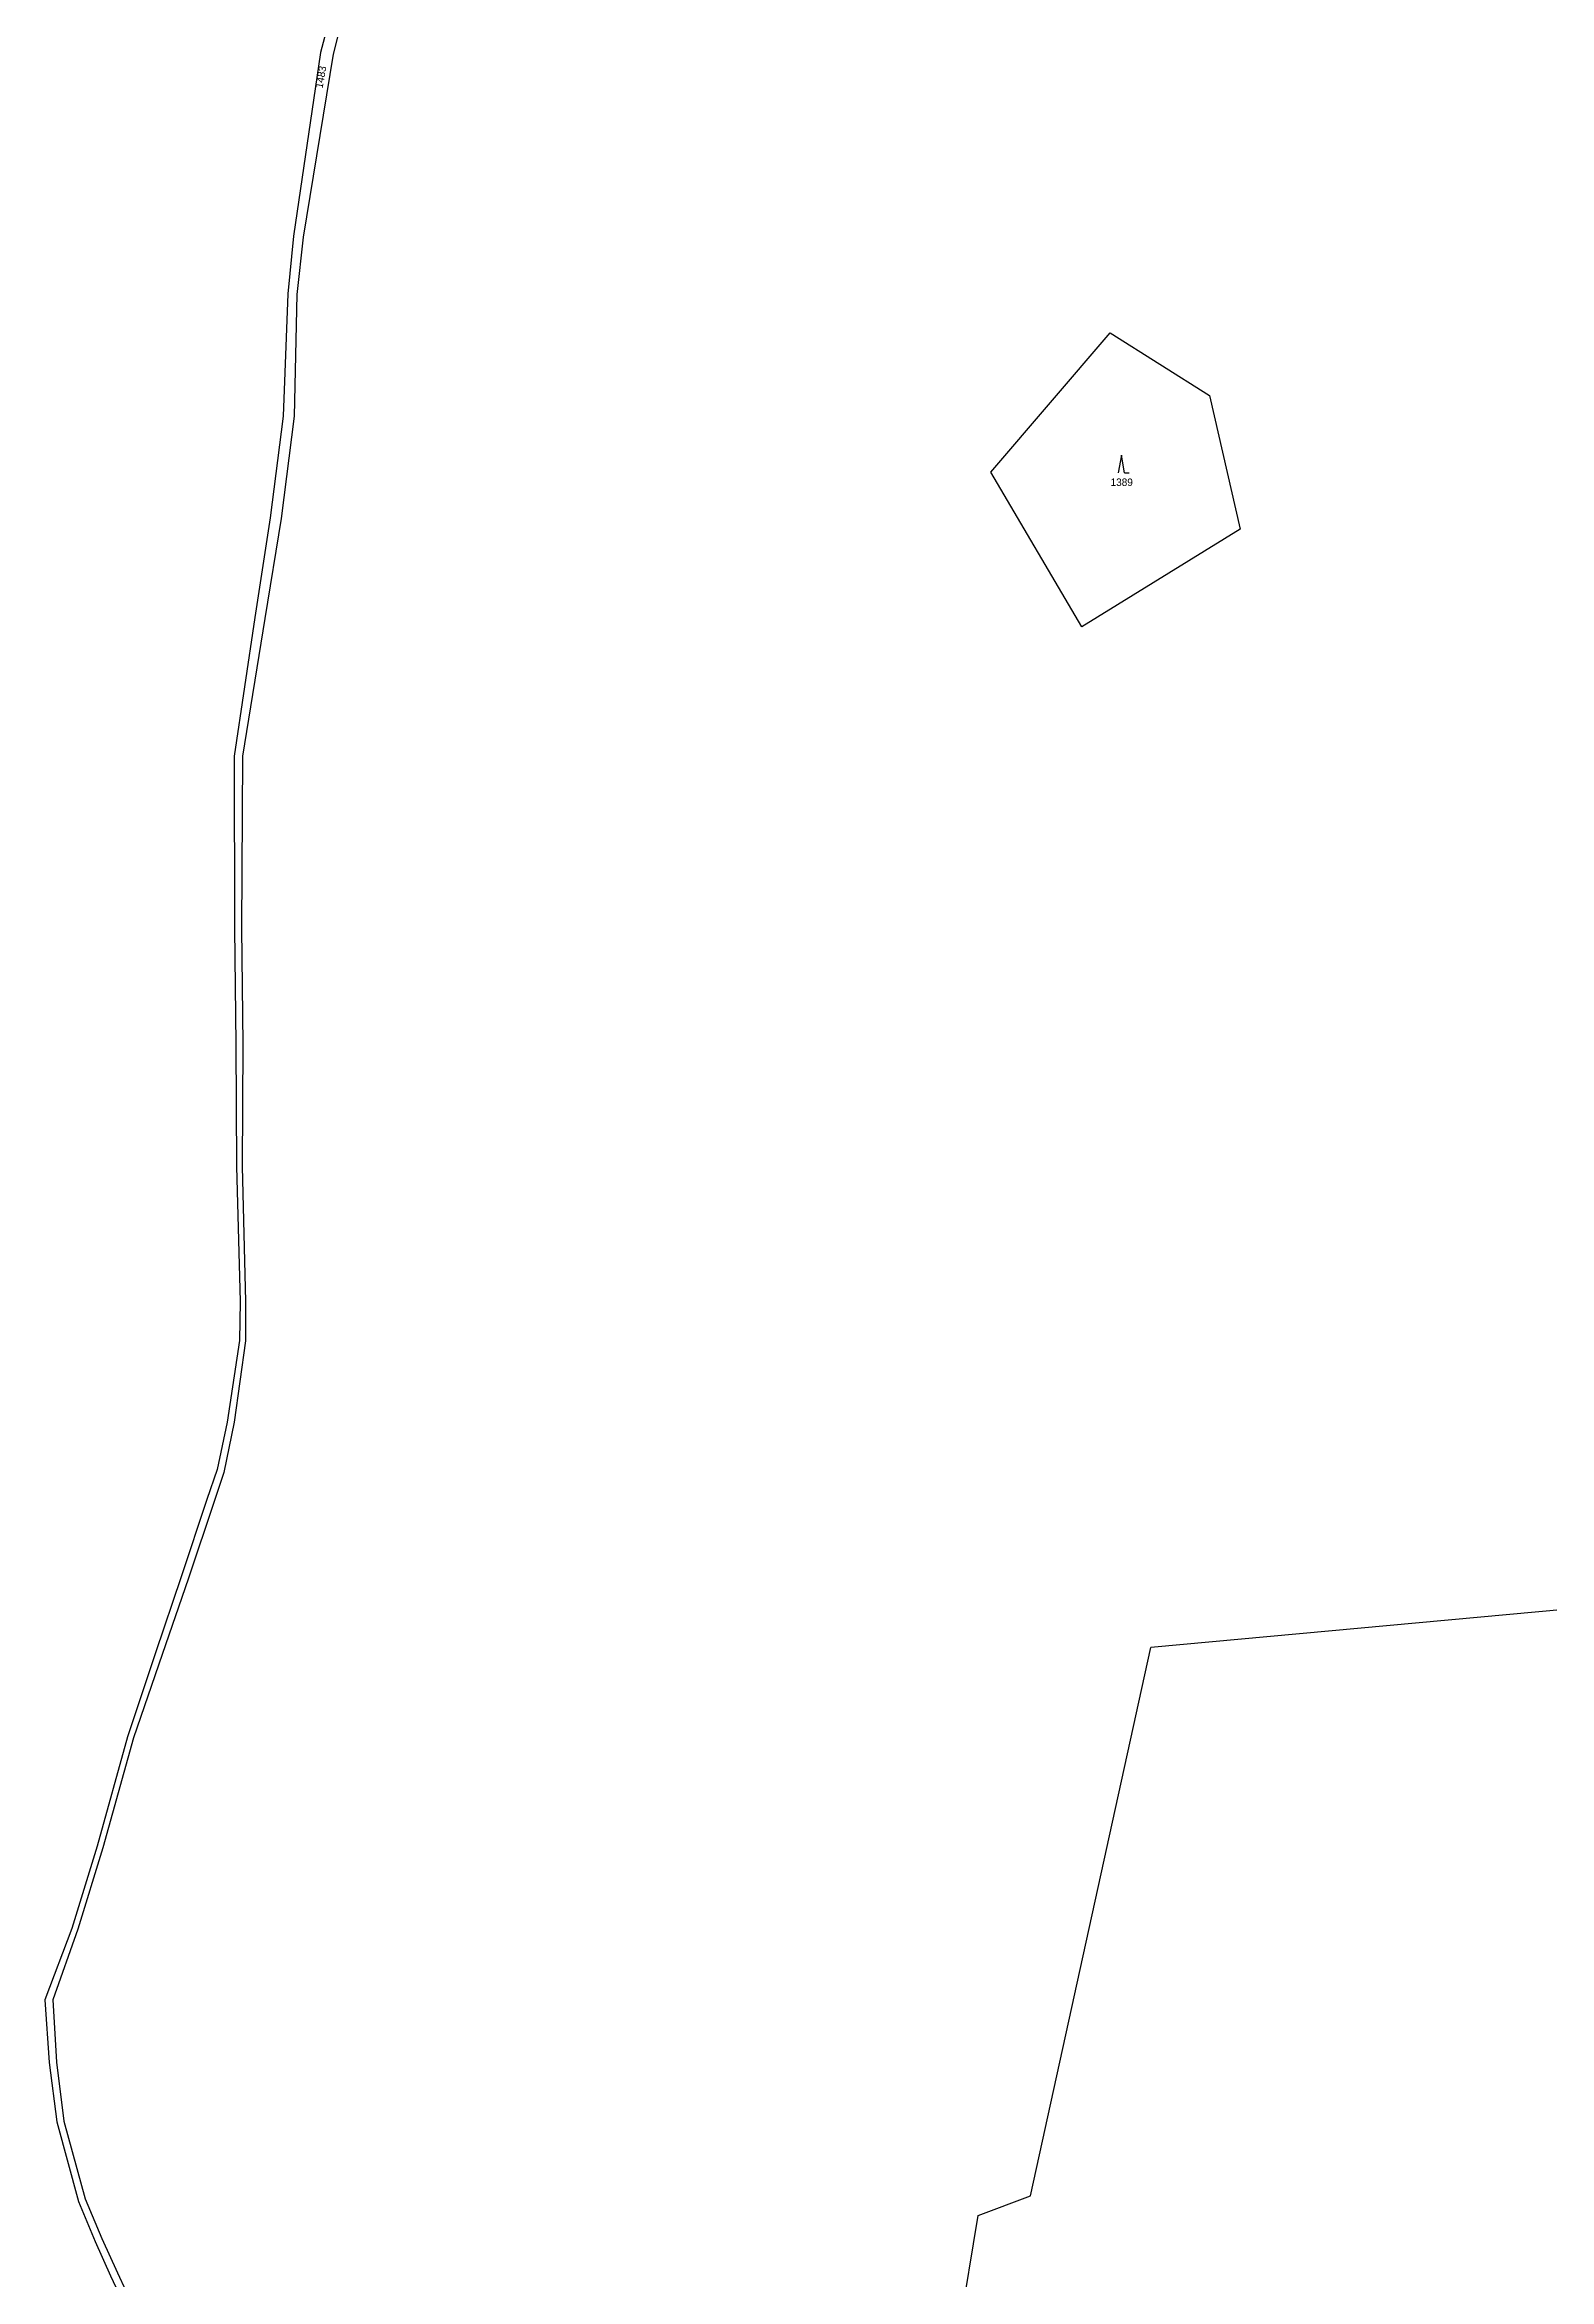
# Model space of a CAD drawing. Extents: x -820725 to -814908, y -1038210 to -1035296.
# Drawn here: x -820725 to -820383, y -1037023 to -1036515 of the extents above; entities that cross this region are included whole.
import ezdxf
from ezdxf.enums import TextEntityAlignment as Align

# ---------------------------------------------------------------- set-up
doc = ezdxf.new("R2010")
doc.units = 0
doc.header["$MEASUREMENT"] = 0
doc.linetypes.add('0_206_2', pattern=[0])
for name, color, linetype in [('18', 1, 'CONTINUOUS'), ('20600', 1, 'CONTINUOUS'), ('20602', 1, 'CONTINUOUS'), ('21900', 1, 'CONTINUOUS'), ('308', 1, 'CONTINUOUS')]:
    doc.layers.add(name, color=color, linetype=linetype)

# ---------------------------------------------------------------- blocks, each defined once
blk = doc.blocks.new('3_08$5')
at = {"layer": '308', "color": 255, "linetype": 'Continuous'}
for p, q in [((0, 4), (-0.75, 0)), ((0.75, 0), (0, 4)), ((0.75, 0), (1.75, 0))]:
    blk.add_line(p, q, dxfattribs=at)

msp = doc.modelspace()

# ---------------------------------------------------------------- linework, layer by layer
at = {"layer": '20600', "color": 3, "linetype": 'Continuous'}
for p, q in [((-820668.83, -1036558.28), (-820670.15, -1036571.39)), ((-820671.22, -1036599.2), (-820674.17, -1036622.37)), ((-820674.17, -1036622.37), (-820677.63, -1036645.03)), ((-820680.99, -1036800.48), (-820681.09, -1036809.38)), ((-820681.09, -1036809.38), (-820683.96, -1036827.9)), ((-820683.96, -1036827.9), (-820686.21, -1036838.69)), ((-820686.21, -1036838.69), (-820688.54, -1036845.53)), ((-820688.54, -1036845.53), (-820694.35, -1036863.09)), ((-820694.35, -1036863.09), (-820700.23, -1036880.39)), ((-820700.23, -1036880.39), (-820706.6, -1036899.45)), ((-820713.46, -1036924.31), (-820719.26, -1036943.03)), ((-820719.26, -1036943.03), (-820725.4, -1036959.25)), ((-820725.4, -1036959.25), (-820724.42, -1036973.47)), ((-820724.42, -1036973.47), (-820722.67, -1036987.01)), ((-820722.67, -1036987.01), (-820717.7, -1037005.13)), ((-820717.7, -1037005.13), (-820713.92, -1037014.2)), ((-820713.92, -1037014.2), (-820710.41, -1037021.99)), ((-820710.41, -1037021.99), (-820703.11, -1037037.59))]:
    msp.add_line(p, q, dxfattribs=at)
at = {"layer": '20602', "color": 3, "linetype": '0_206_2'}
for p, q in [((-820654.12, -1036484.17), (-820662.72, -1036516.58)), ((-820662.72, -1036516.58), (-820668.83, -1036558.28)), ((-820670.15, -1036571.39), (-820671.22, -1036599.2)), ((-820677.63, -1036645.03), (-820682.34, -1036676.55)), ((-820682.34, -1036676.55), (-820682.24, -1036715.72)), ((-820682.24, -1036715.72), (-820681.93, -1036741.96)), ((-820681.93, -1036741.96), (-820681.81, -1036769.81)), ((-820681.81, -1036769.81), (-820680.99, -1036800.48)), ((-820706.6, -1036899.45), (-820713.46, -1036924.31))]:
    msp.add_line(p, q, dxfattribs=at)
at = {"layer": '21900', "color": 3, "linetype": 'Continuous'}
for p, q in [((-820651.53, -1036484.55), (-820659.86, -1036516.91)), ((-820659.86, -1036516.91), (-820666.67, -1036558.5)), ((-820666.67, -1036558.5), (-820668.1, -1036571.56)), ((-820668.1, -1036571.56), (-820668.73, -1036599.2)), ((-820510.37, -1036611.93), (-820483.24, -1036580.25)), ((-820483.24, -1036580.25), (-820460.66, -1036594.5)), ((-820460.66, -1036594.5), (-820453.68, -1036624.94)), ((-820668.73, -1036599.2), (-820671.62, -1036622.49)), ((-820489.68, -1036647.08), (-820510.37, -1036611.93)), ((-820671.62, -1036622.49), (-820675.36, -1036645.2)), ((-820453.68, -1036624.94), (-820489.68, -1036647.08)), ((-820675.36, -1036645.2), (-820680.47, -1036676.55)), ((-820680.47, -1036676.55), (-820680.64, -1036715.72)), ((-820680.64, -1036715.72), (-820680.39, -1036741.96)), ((-820680.39, -1036741.96), (-820680.52, -1036769.81)), ((-820680.52, -1036769.81), (-820679.78, -1036800.5)), ((-820679.78, -1036800.5), (-820679.78, -1036809.45)), ((-820679.78, -1036809.45), (-820682.32, -1036827.95)), ((-820682.32, -1036827.95), (-820684.66, -1036839.4)), ((-820684.66, -1036839.4), (-820686.84, -1036845.73)), ((-820686.84, -1036845.73), (-820692.73, -1036863.4)), ((-820692.73, -1036863.4), (-820698.71, -1036880.71)), ((-820369.46, -1036869.57), (-820474, -1036879.17)), ((-820698.71, -1036880.71), (-820705.22, -1036899.68)), ((-820501.36, -1037003.79), (-820474, -1036879.17)), ((-820705.22, -1036899.68), (-820712.16, -1036924.67)), ((-820712.16, -1036924.67), (-820717.87, -1036943.22)), ((-820717.87, -1036943.22), (-820723.58, -1036959.25)), ((-820723.58, -1036959.25), (-820722.73, -1036973.42)), ((-820722.73, -1036973.42), (-820721.04, -1036986.82)), ((-820721.04, -1036986.82), (-820716.2, -1037004.52)), ((-820716.2, -1037004.52), (-820712.42, -1037013.5)), ((-820521.6, -1037059.04), (-820513.22, -1037008.25)), ((-820513.22, -1037008.25), (-820501.36, -1037003.79)), ((-820712.42, -1037013.5), (-820708.84, -1037021.3)), ((-820708.84, -1037021.3), (-820701.67, -1037036.78))]:
    msp.add_line(p, q, dxfattribs=at)

# ---------------------------------------------------------------- block references
at = {"layer": '308', "color": 0, "linetype": 'ByBlock'}
msp.add_blockref('3_08$5', (-820480.67, -1036612.1), dxfattribs=at)

# ---------------------------------------------------------------- texts
at = {"layer": '18', "color": 255, "linetype": 'Continuous'}
msp.add_text('1483', height=1.7, rotation=80, dxfattribs=at).set_placement((-820661.29, -1036522.37), align=Align.BOTTOM_CENTER)
msp.add_text('1389', height=1.7, dxfattribs=at).set_placement((-820480.59, -1036615.6), align=Align.BOTTOM_CENTER)

doc.saveas('drawing.dxf')
